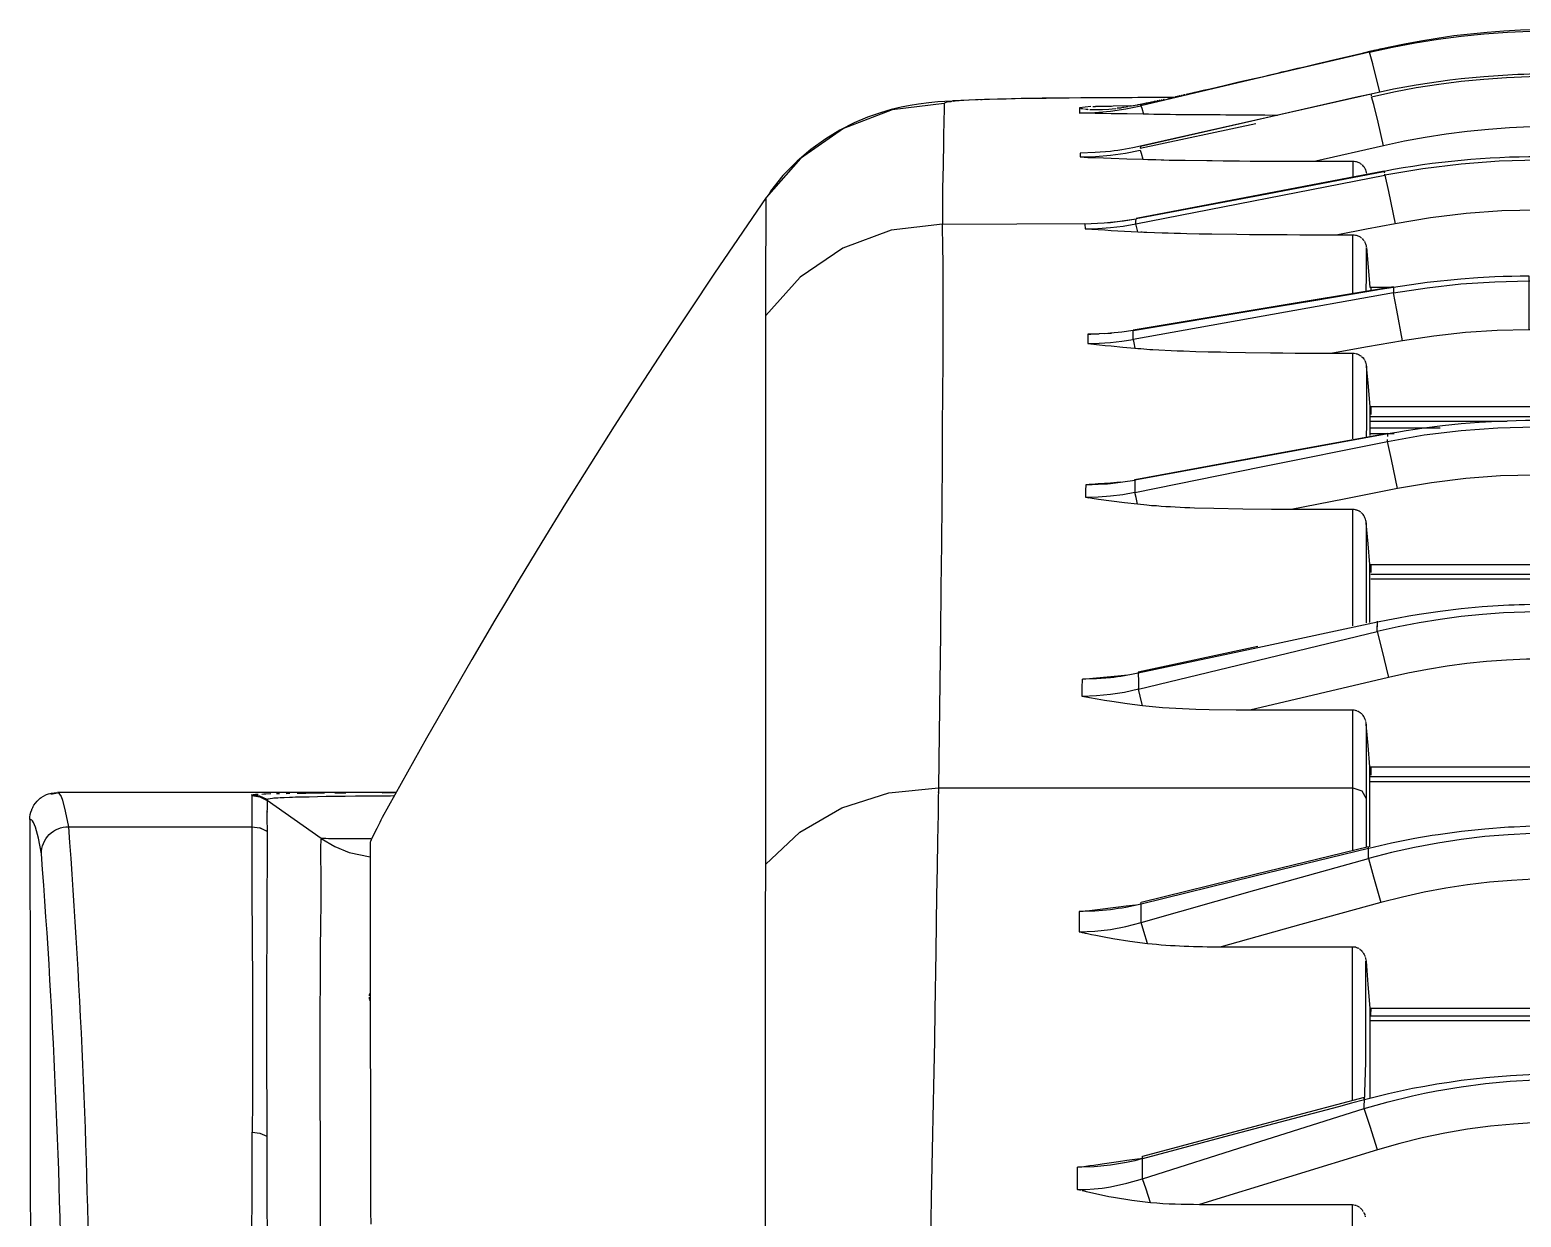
# Model space of a CAD drawing. Header units: millimetres. Extents: x 1291 to 5660, y 748 to 2981.
# Drawn here: x 1539.7 to 1595.3, y 1996.5 to 2040.8 of the extents above; entities that cross this region are included whole.
import ezdxf

# ---------------------------------------------------------------- set-up
doc = ezdxf.new("R2010")
doc.units = ezdxf.units.MM

msp = doc.modelspace()

# ---------------------------------------------------------------- linework, layer by layer
msp.add_line((1578.981, 2037.837), (1578.874, 2037.856))
for points in [[(1595.894, 2040.797), (1595.27, 2040.779), (1594.647, 2040.746), (1594.023, 2040.695), (1593.403, 2040.64), (1592.783, 2040.57), (1592.167, 2040.478), (1591.555, 2040.379), (1590.942, 2040.262), (1590.33, 2040.137), (1590.179, 2040.104), (1590.025, 2040.071), (1589.948, 2040.053), (1589.761, 2040.012), (1589.721, 2040.005), (1589.684, 2039.998), (1589.644, 2039.987), (1589.313, 2039.906), (1589.152, 2039.869), (1588.987, 2039.829), (1588.826, 2039.796), (1588.503, 2039.715), (1588.345, 2039.679), (1588.187, 2039.638), (1588.03, 2039.605), (1587.872, 2039.565), (1587.718, 2039.528), (1587.564, 2039.495), (1587.41, 2039.455), (1587.259, 2039.422), (1587.105, 2039.382), (1586.955, 2039.349), (1586.804, 2039.312), (1586.658, 2039.279), (1586.507, 2039.246), (1586.361, 2039.213), (1586.214, 2039.172), (1585.928, 2039.106), (1585.634, 2039.037), (1585.341, 2038.971), (1585.055, 2038.905), (1584.772, 2038.839), (1584.222, 2038.707), (1583.958, 2038.648), (1583.694, 2038.586), (1583.437, 2038.531), (1583.184, 2038.472), (1582.96, 2038.421), (1582.938, 2038.413)], [(1590.025, 2038.468), (1589.765, 2039.525), (1589.644, 2039.968), (1590.495, 2040.156), (1591.346, 2040.317), (1592.2, 2040.453), (1593.059, 2040.566), (1593.917, 2040.651), (1594.783, 2040.713), (1595.648, 2040.753), (1596.518, 2040.764), (2313.551, 2040.764)], [(1589.647, 2039.99), (1589.647, 2039.979), (1589.644, 2039.965), (1585.381, 2038.967), (1581.115, 2037.962), (1581.145, 2037.87), (1581.207, 2037.647)], [(1589.875, 2040.038), (1589.834, 2040.031), (1589.798, 2040.02)], [(2313.617, 2039.161), (1596.03, 2039.154), (1595.601, 2039.147), (1595.388, 2039.136), (1595.175, 2039.128), (1594.966, 2039.121), (1593.902, 2039.048), (1593.059, 2038.971), (1592.637, 2038.919), (1592.215, 2038.861), (1591.793, 2038.798), (1591.375, 2038.736), (1590.539, 2038.578), (1589.706, 2038.402), (1585.4, 2037.43), (1581.097, 2036.454), (1580.818, 2036.396), (1580.4, 2036.319), (1580.261, 2036.297), (1580.118, 2036.278), (1579.978, 2036.26), (1579.413, 2036.22), (1578.848, 2036.198)], [(1590.164, 2036.476), (1589.959, 2037.353), (1589.798, 2038.01), (1589.717, 2038.303), (1590.55, 2038.483), (1591.382, 2038.641), (1592.219, 2038.769), (1593.059, 2038.879), (1593.902, 2038.963), (1594.746, 2039.022), (1595.593, 2039.059), (1596.444, 2039.07), (2313.625, 2039.07), (2314.476, 2039.059), (2315.323, 2039.022), (2316.167, 2038.963), (2317.01, 2038.879), (2317.85, 2038.769), (2318.686, 2038.641), (2319.519, 2038.483), (2320.352, 2038.303), (2320.271, 2038.01), (2320.11, 2037.353), (2319.904, 2036.476)], [(1573.779, 2038.046), (1571.842, 2037.812), (1570.023, 2037.115), (1568.424, 2036.003), (1567.14, 2034.54), (1565.214, 2031.719), (1563.325, 2028.876), (1562.394, 2027.449), (1561.473, 2026.015), (1560.563, 2024.577), (1559.664, 2023.132), (1558.773, 2021.683), (1557.893, 2020.231), (1557.456, 2019.504), (1557.023, 2018.774), (1556.165, 2017.307), (1554.474, 2014.373), (1552.827, 2011.413), (1552.78, 2011.321), (1552.739, 2011.236), (1552.695, 2011.159), (1552.658, 2011.079), (1552.622, 2011.013), (1552.526, 2010.822), (1552.475, 2010.712), (1552.431, 2010.628), (1552.416, 2010.587), (1552.387, 2010.521), (1552.376, 2010.496), (1552.38, 2010.43), (1552.38, 2010.22), (1552.383, 2010.077), (1552.383, 2002.4), (1552.387, 2001.692), (1552.387, 2000.174), (1552.391, 1999.367), (1552.391, 1998.083), (1552.394, 1997.639), (1552.394, 1996.722), (1552.398, 1996.256)], [(1574.062, 2038.12), (1574.032, 2038.116), (1574.007, 2038.116), (1573.981, 2038.112), (1573.959, 2038.109), (1573.878, 2038.094), (1573.823, 2038.079), (1573.79, 2038.061), (1573.779, 2038.046), (1573.776, 2037.786), (1573.772, 2037.437), (1573.768, 2037.232), (1573.761, 2037.005), (1573.757, 2036.755), (1573.75, 2036.484), (1573.739, 2035.879), (1573.728, 2035.189), (1573.724, 2035.006), (1573.724, 2034.811), (1573.721, 2034.617), (1573.717, 2034.415), (1573.717, 2033.667), (1573.721, 2033.553), (1571.809, 2033.326), (1570.005, 2032.651), (1568.416, 2031.569), (1567.133, 2030.145)], [(1575.037, 2038.186), (1575.004, 2038.182), (1574.946, 2038.182), (1574.718, 2038.171), (1574.516, 2038.16), (1574.34, 2038.145), (1573.544, 2038.112), (1573.207, 2038.079), (1572.825, 2038.028), (1572.517, 2037.98), (1572.173, 2037.914), (1571.798, 2037.823), (1571.402, 2037.705), (1570.918, 2037.537), (1570.43, 2037.327), (1569.884, 2037.052), (1569.363, 2036.737), (1568.813, 2036.337), (1568.299, 2035.897), (1567.76, 2035.369), (1567.301, 2034.778), (1567.25, 2034.686), (1567.199, 2034.602)], [(1582.355, 2038.27), (1581.005, 2038.27), (1580.088, 2038.263), (1579.197, 2038.255), (1578.287, 2038.248), (1577.429, 2038.244), (1576.648, 2038.23), (1575.929, 2038.215), (1575.279, 2038.197), (1574.696, 2038.178), (1574.109, 2038.153)], [(1574.186, 2038.134), (1574.12, 2038.127)], [(1581.035, 2038.27), (1580.785, 2038.266), (1580.294, 2038.266), (1579.809, 2038.263), (1579.34, 2038.259), (1578.881, 2038.255), (1578.438, 2038.252), (1578.005, 2038.248), (1577.587, 2038.241), (1577.385, 2038.241), (1577.183, 2038.237), (1577.084, 2038.233), (1576.89, 2038.233), (1576.794, 2038.23), (1576.431, 2038.222), (1576.09, 2038.215), (1575.771, 2038.208), (1575.474, 2038.2), (1575.331, 2038.197), (1575.067, 2038.186)], [(1575.199, 2038.189), (1575.133, 2038.189)], [(1579.248, 2037.936), (1578.823, 2037.889), (1578.826, 2037.694), (1579.402, 2037.713), (1579.978, 2037.764), (1580.55, 2037.845), (1581.115, 2037.962), (1581.115, 2038.006), (1581.13, 2038.013), (1581.148, 2038.013)], [(1579.325, 2037.936), (1579.336, 2037.94), (1579.428, 2037.94), (1579.439, 2037.944), (1580.022, 2037.955), (1580.081, 2037.962), (1580.859, 2037.969)], [(1580.653, 2037.962), (1580.727, 2037.969)], [(1581.115, 2038.013), (1580.903, 2037.973), (1580.694, 2037.936)], [(1581.842, 2038.164), (1581.401, 2038.079), (1581.306, 2038.061), (1581.218, 2038.039), (1581.145, 2038.028), (1581.082, 2038.013), (1581.035, 2038.002), (1581.002, 2037.995), (1580.98, 2037.988), (1580.972, 2037.98)], [(1589.713, 2038.34), (1589.71, 2038.355), (1589.706, 2038.38), (1589.706, 2038.402), (1589.214, 2038.292), (1586.771, 2037.738), (1584.816, 2037.294), (1581.097, 2036.451), (1581.093, 2036.381), (1585.403, 2037.305)], [(1581.196, 2038.028), (1581.181, 2038.021)], [(1581.28, 2038.046), (1581.266, 2038.039), (1581.247, 2038.035)], [(1581.541, 2038.105), (1581.332, 2038.054), (1581.317, 2038.054)], [(1581.383, 2038.065), (1581.368, 2038.061)], [(1581.522, 2038.098), (1581.508, 2038.094), (1581.401, 2038.072)], [(1581.489, 2038.094), (1581.471, 2038.087)], [(1581.651, 2038.123), (1581.633, 2038.12), (1581.614, 2038.12), (1581.596, 2038.112)], [(1581.743, 2038.145), (1581.724, 2038.145)], [(1581.816, 2038.164), (1581.798, 2038.156), (1581.779, 2038.153)], [(1582.293, 2038.274), (1581.787, 2038.27)], [(1581.893, 2038.178), (1581.871, 2038.178)], [(1581.97, 2038.197), (1581.948, 2038.189), (1581.93, 2038.186)], [(1582.025, 2038.211), (1582.007, 2038.204)], [(1582.142, 2038.237), (1582.124, 2038.23)], [(1582.223, 2038.255), (1582.201, 2038.248), (1582.183, 2038.244), (1582.164, 2038.237)], [(1582.282, 2038.27), (1582.263, 2038.263), (1582.241, 2038.255)], [(1582.362, 2038.288), (1582.344, 2038.277)], [(1582.572, 2038.329), (1582.55, 2038.329), (1582.528, 2038.321), (1582.509, 2038.314), (1582.465, 2038.307), (1582.447, 2038.303), (1582.425, 2038.296), (1582.406, 2038.296), (1582.384, 2038.288)], [(1582.656, 2038.355), (1582.634, 2038.347), (1582.612, 2038.34), (1582.594, 2038.336)], [(1582.762, 2038.373), (1582.74, 2038.369), (1582.718, 2038.369), (1582.7, 2038.362)], [(1583.07, 2038.446), (1583.048, 2038.439), (1582.916, 2038.413), (1582.894, 2038.402), (1582.85, 2038.395), (1582.828, 2038.388), (1582.806, 2038.388)], [(1583.026, 2038.439), (1583.004, 2038.428)], [(1583.162, 2038.465), (1583.14, 2038.461), (1583.114, 2038.454)], [(1578.944, 2037.845), (1578.826, 2037.87), (1578.823, 2037.878)], [(1586.203, 2037.606), (1586.152, 2037.606), (1585.733, 2037.614), (1584.277, 2037.614), (1584.068, 2037.621), (1583.239, 2037.621), (1582.828, 2037.628), (1582.417, 2037.628), (1582.212, 2037.636), (1581.809, 2037.636), (1581.603, 2037.639), (1581.405, 2037.647), (1581.207, 2037.647), (1580.605, 2037.661), (1580.008, 2037.669), (1579.71, 2037.68), (1579.413, 2037.68), (1579.267, 2037.687), (1579.12, 2037.687), (1578.973, 2037.694), (1578.826, 2037.694)], [(1578.837, 2037.896), (1578.834, 2037.881)], [(1578.925, 2037.845), (1578.896, 2037.852)], [(1579.153, 2037.819), (1579.142, 2037.823), (1579.076, 2037.83), (1579.017, 2037.837)], [(1579.069, 2037.922), (1579.076, 2037.929)], [(1579.182, 2037.929), (1579.19, 2037.936)], [(1580.187, 2037.863), (1580.165, 2037.856), (1579.92, 2037.83), (1579.688, 2037.819), (1579.663, 2037.812), (1579.215, 2037.819)], [(1579.3, 2037.812), (1579.256, 2037.819)], [(1579.553, 2037.944), (1579.56, 2037.947)], [(1579.674, 2037.947), (1579.685, 2037.955)], [(1580.642, 2037.929), (1580.473, 2037.903), (1580.426, 2037.896), (1580.356, 2037.881), (1580.294, 2037.87), (1580.235, 2037.87), (1580.228, 2037.863)], [(1580.591, 2037.922), (1580.58, 2037.914)], [(2322.435, 2035.897), (2319.904, 2036.476), (2319.127, 2036.642), (2318.349, 2036.785), (2317.568, 2036.906), (2316.783, 2037.005), (2315.998, 2037.082), (2315.209, 2037.137), (2314.421, 2037.173), (2313.625, 2037.184), (1596.444, 2037.184), (1595.648, 2037.173), (1594.86, 2037.137), (1594.071, 2037.082), (1593.286, 2037.005), (1592.501, 2036.906), (1591.72, 2036.785), (1590.942, 2036.642), (1590.164, 2036.476), (1587.633, 2035.897)], [(1578.848, 2036.201), (1578.848, 2036.128), (1578.852, 2036.055), (1579.417, 2036.069), (1579.978, 2036.117), (1580.536, 2036.198), (1581.09, 2036.308), (1581.126, 2036.201), (1581.189, 2035.967)], [(1578.852, 2036.055), (1579.138, 2036.04), (1579.285, 2036.036), (1579.428, 2036.029), (1579.718, 2036.018), (1580.011, 2036.007), (1580.594, 2035.989), (1581.185, 2035.967), (1581.379, 2035.963), (1581.574, 2035.956), (1581.673, 2035.956), (1581.871, 2035.948), (1581.97, 2035.948), (1582.168, 2035.941), (1582.366, 2035.937), (1582.568, 2035.934), (1582.766, 2035.934), (1583.573, 2035.919), (1583.775, 2035.919), (1584.178, 2035.912), (1584.38, 2035.912), (1584.787, 2035.908), (1585.191, 2035.904), (1585.598, 2035.904), (1586.005, 2035.901), (1586.819, 2035.897), (1589.024, 2035.897), (1589.068, 2035.893), (1589.115, 2035.886), (1589.137, 2035.886), (1589.181, 2035.871), (1589.207, 2035.86), (1589.247, 2035.846), (1589.288, 2035.82)], [(1589.024, 2035.31), (1589.024, 2035.897)], [(1589.306, 2035.805), (1589.328, 2035.794), (1589.346, 2035.78)], [(1589.361, 2035.761), (1589.394, 2035.728), (1589.423, 2035.695), (1589.438, 2035.677), (1589.449, 2035.651), (1589.46, 2035.636), (1589.475, 2035.611), (1589.49, 2035.57), (1589.504, 2035.526), (1589.512, 2035.504), (1589.515, 2035.479), (1589.519, 2035.46)], [(1595.92, 2035.963), (1595.916, 2035.945), (1595.912, 2035.93), (1594.478, 2035.893), (1593.051, 2035.791), (1591.632, 2035.618), (1590.216, 2035.38), (1590.352, 2034.763), (1590.597, 2033.564)], [(1580.998, 2033.267), (1580.954, 2033.458), (1580.928, 2033.56), (1590.216, 2035.38), (1590.208, 2035.413)], [(1589.523, 2035.435), (1589.523, 2035.398)], [(1595.912, 2034.074), (1594.573, 2034.045), (1593.242, 2033.945), (1591.914, 2033.788), (1590.597, 2033.564), (1589.526, 2033.359), (1588.455, 2033.15)], [(1573.269, 1994.756), (1573.313, 1997.224), (1573.361, 1999.623), (1573.372, 2000.214), (1573.379, 2000.797), (1573.394, 2001.377), (1573.405, 2001.956), (1573.427, 2003.093), (1573.445, 2004.216), (1573.478, 2006.402), (1573.511, 2008.518), (1573.53, 2009.549), (1573.544, 2010.562), (1573.555, 2011.06), (1573.563, 2011.556), (1573.563, 2011.801), (1573.57, 2012.047), (1573.577, 2012.531), (1573.607, 2014.538), (1573.632, 2016.449), (1573.654, 2018.265), (1573.673, 2019.988), (1573.687, 2021.624), (1573.702, 2023.165), (1573.713, 2024.614), (1573.724, 2025.975), (1573.732, 2027.244), (1573.739, 2028.418), (1573.743, 2029.507), (1573.743, 2031.404), (1573.739, 2031.822), (1573.739, 2032.214), (1573.735, 2032.585), (1573.732, 2032.933), (1573.724, 2033.256), (1573.724, 2033.406), (1573.721, 2033.553), (1579.259, 2033.571), (1579.501, 2033.586), (1579.74, 2033.601), (1579.982, 2033.619), (1580.462, 2033.678), (1580.939, 2033.751)], [(1579.021, 2033.553), (1579.036, 2033.377), (1579.512, 2033.388), (1579.986, 2033.425), (1580.455, 2033.48), (1580.928, 2033.56), (1580.932, 2033.652), (1580.939, 2033.74), (1579.982, 2033.601), (1579.021, 2033.553), (1579.021, 2033.564), (1579.017, 2033.571)], [(1579.036, 2033.377), (1579.52, 2033.348), (1579.765, 2033.333), (1580.008, 2033.318), (1580.499, 2033.293), (1580.998, 2033.267), (1581.222, 2033.256), (1581.335, 2033.249), (1581.904, 2033.23), (1582.135, 2033.223), (1582.362, 2033.216), (1582.594, 2033.208), (1582.825, 2033.205), (1583.29, 2033.194), (1583.756, 2033.186), (1584.695, 2033.172), (1585.165, 2033.168), (1585.634, 2033.161), (1586.104, 2033.157), (1586.573, 2033.157), (1587.043, 2033.153), (1587.512, 2033.153), (1587.986, 2033.15), (1589.068, 2033.15), (1589.115, 2033.142), (1589.137, 2033.139), (1589.181, 2033.124), (1589.203, 2033.117), (1589.247, 2033.095), (1589.288, 2033.072), (1589.343, 2033.028)], [(1581.108, 2033.26), (1581.167, 2033.26)], [(1589.02, 2030.982), (1589.02, 2033.15)], [(1589.361, 2033.014), (1589.394, 2032.981), (1589.438, 2032.926)], [(1589.449, 2032.904), (1589.46, 2032.885), (1589.471, 2032.863), (1589.49, 2032.819), (1589.504, 2032.775), (1589.512, 2032.753), (1589.515, 2032.731), (1589.519, 2032.706)], [(1589.519, 2031.073), (1589.519, 2031.114), (1589.523, 2031.547), (1589.523, 2032.684), (1589.647, 2031.202), (1590.443, 2031.202)], [(1579.138, 2029.445), (1579.138, 2029.096), (1579.56, 2029.107), (1579.982, 2029.137), (1580.404, 2029.184), (1580.822, 2029.25), (1580.822, 2029.584), (1585.583, 2030.376), (1587.564, 2030.707), (1589.541, 2031.037), (1590.036, 2031.121), (1590.531, 2031.202), (1591.786, 2031.385), (1593.044, 2031.514), (1593.675, 2031.561), (1594.309, 2031.594), (1594.625, 2031.605), (1594.944, 2031.613), (1595.259, 2031.616), (1595.579, 2031.62), (1595.582, 2029.606)], [(1590.869, 2029.195), (1590.66, 2030.336), (1590.531, 2030.985), (1591.789, 2031.18), (1593.048, 2031.319), (1594.313, 2031.4), (1595.582, 2031.429), (2314.487, 2031.429), (2315.756, 2031.4), (2317.021, 2031.319), (2318.283, 2031.18), (2319.537, 2030.985), (2319.409, 2030.336), (2319.2, 2029.195)], [(1590.531, 2031.216), (1585.678, 2030.406), (1580.822, 2029.599)], [(1590.531, 2031.202), (1590.535, 2031.04), (1590.531, 2030.985), (1585.678, 2030.116), (1580.822, 2029.25), (1580.848, 2029.118), (1580.888, 2028.924)], [(1589.691, 2031.202), (1589.688, 2031.077)], [(1590.531, 2031.121), (1590.535, 2031.095)], [(1579.56, 2029.452), (1579.351, 2029.448), (1579.138, 2029.445), (1579.245, 2029.452), (1579.351, 2029.456), (1579.457, 2029.463), (1579.564, 2029.467), (1579.989, 2029.489), (1580.022, 2029.489)], [(1579.138, 2029.096), (1579.245, 2029.085), (1579.355, 2029.074), (1579.461, 2029.063), (1579.571, 2029.052), (1579.787, 2029.027), (1580.008, 2029.005), (1580.444, 2028.964), (1580.888, 2028.924), (1580.998, 2028.913), (1581.112, 2028.906), (1581.222, 2028.898), (1581.332, 2028.887), (1581.445, 2028.88), (1581.559, 2028.876), (1581.787, 2028.862), (1582.241, 2028.84), (1582.473, 2028.829), (1582.7, 2028.821), (1583.162, 2028.803), (1583.624, 2028.792), (1583.855, 2028.785), (1584.086, 2028.781), (1584.318, 2028.774), (1585.011, 2028.763), (1585.943, 2028.748), (1586.405, 2028.744), (1586.871, 2028.741), (1587.336, 2028.741), (1587.799, 2028.737), (1589.068, 2028.737), (1589.115, 2028.73)], [(1580.822, 2029.584), (1580.404, 2029.522), (1579.982, 2029.478), (1579.773, 2029.463)], [(2321.804, 2028.737), (2320.502, 2028.968), (2319.2, 2029.195), (2318.026, 2029.375), (2316.852, 2029.503), (2315.671, 2029.58), (2314.487, 2029.606), (1595.582, 2029.606), (1594.397, 2029.58), (1593.216, 2029.503), (1592.039, 2029.375), (1590.869, 2029.195), (1589.567, 2028.968), (1588.264, 2028.737)], [(1589.02, 2025.538), (1589.02, 2028.737)], [(1589.137, 2028.722), (1589.159, 2028.718), (1589.185, 2028.707), (1589.207, 2028.7), (1589.251, 2028.678), (1589.291, 2028.656), (1589.31, 2028.641), (1589.328, 2028.627)], [(1589.346, 2028.612), (1589.398, 2028.561), (1589.423, 2028.52), (1589.438, 2028.502), (1589.449, 2028.484), (1589.46, 2028.462)], [(1589.471, 2028.44), (1589.49, 2028.396), (1589.504, 2028.352), (1589.515, 2028.304), (1589.519, 2028.256), (1589.585, 2027.497), (1589.647, 2026.738), (1589.647, 2025.663)], [(1589.523, 2028.256), (1589.523, 2026.07), (1589.519, 2025.623)], [(1690.299, 2027.827), (1690.284, 2027.812), (1690.27, 2027.79), (1690.255, 2027.772), (1690.229, 2027.732), (1690.207, 2027.691), (1690.196, 2027.669), (1690.182, 2027.625), (1690.174, 2027.6), (1690.167, 2027.556), (1690.16, 2027.508), (1690.094, 2026.738), (1589.647, 2026.738)], [(1589.691, 2026.738), (1589.684, 2026.452)], [(1589.684, 2026.375), (1690.009, 2026.375)], [(1580.994, 2023.099), (1580.939, 2023.359), (1580.895, 2023.543), (1580.44, 2023.458), (1579.982, 2023.4), (1579.523, 2023.367), (1579.061, 2023.352), (1579.065, 2023.598), (1579.069, 2023.84), (1579.296, 2023.84), (1579.527, 2023.847), (1579.868, 2023.869), (1579.982, 2023.88), (1580.437, 2023.932), (1580.888, 2024.001), (1580.888, 2024.031), (1585.609, 2024.893), (1590.326, 2025.751), (1590.322, 2025.744)], [(1589.651, 2025.953), (1592.277, 2025.953)], [(1589.684, 2026.202), (1594.768, 2026.202)], [(1590.678, 2023.686), (1590.454, 2024.775), (1590.308, 2025.447), (1591.676, 2025.685), (1593.051, 2025.854), (1594.43, 2025.956), (1595.817, 2025.993), (1595.817, 2024.192)], [(2314.263, 2026.162), (2314.266, 2026.18), (2314.266, 2026.221), (1595.454, 2026.221), (1595.109, 2026.213), (1594.768, 2026.202), (1594.423, 2026.191), (1593.733, 2026.151), (1593.051, 2026.096), (1592.365, 2026.026), (1591.683, 2025.942), (1591.342, 2025.894), (1591.001, 2025.843), (1590.663, 2025.784), (1590.322, 2025.725)], [(1590.319, 2025.623), (1590.322, 2025.656), (1590.322, 2025.725), (1580.888, 2024.001), (1580.892, 2023.774), (1580.895, 2023.543), (1585.601, 2024.497), (1590.308, 2025.447), (1590.315, 2025.516)], [(1590.564, 2025.725), (1589.651, 2025.725)], [(2323.356, 2022.905), (2321.375, 2023.297), (2319.391, 2023.686), (2318.118, 2023.906), (2316.834, 2024.064), (2315.547, 2024.159), (2314.252, 2024.192), (1595.817, 2024.192), (1594.526, 2024.159), (1593.235, 2024.064), (1591.954, 2023.906), (1590.678, 2023.686), (1588.694, 2023.297), (1586.713, 2022.905)], [(1579.069, 2023.836), (1579.182, 2023.847), (1579.296, 2023.855), (1579.413, 2023.862), (1579.527, 2023.873), (1579.758, 2023.888), (1579.986, 2023.906), (1580.341, 2023.932)], [(1589.196, 2022.868), (1589.163, 2022.879), (1589.141, 2022.886), (1589.115, 2022.894), (1589.068, 2022.901), (1589.02, 2022.905), (1585.99, 2022.905), (1584.912, 2022.916), (1583.833, 2022.938), (1583.114, 2022.96), (1582.938, 2022.967), (1582.759, 2022.974), (1582.579, 2022.985), (1582.399, 2022.993), (1582.223, 2023.004), (1582.043, 2023.011), (1581.867, 2023.022), (1581.691, 2023.037), (1581.515, 2023.048), (1581.339, 2023.062), (1580.994, 2023.099), (1580.503, 2023.154), (1580.019, 2023.216), (1579.534, 2023.282), (1579.3, 2023.319), (1579.237, 2023.326), (1579.061, 2023.352)], [(1579.179, 2023.334), (1579.12, 2023.345)], [(1589.02, 2018.569), (1589.02, 2022.905)], [(1589.313, 2022.802), (1589.291, 2022.817), (1589.251, 2022.842), (1589.207, 2022.864)], [(1589.647, 2020.85), (1589.585, 2021.628), (1589.519, 2022.406), (1589.515, 2022.453), (1589.504, 2022.501), (1589.49, 2022.545), (1589.482, 2022.571), (1589.471, 2022.593), (1589.453, 2022.637), (1589.427, 2022.677), (1589.398, 2022.718), (1589.365, 2022.754), (1589.35, 2022.769), (1589.332, 2022.784)], [(1589.519, 2022.406), (1589.519, 2018.675)], [(1589.647, 2018.69), (1589.647, 2020.85), (1690.094, 2020.85), (1690.127, 2021.236), (1690.156, 2021.617), (1690.163, 2021.665), (1690.174, 2021.712), (1690.204, 2021.808), (1690.226, 2021.848), (1690.251, 2021.892), (1690.277, 2021.929), (1690.31, 2021.966), (1690.328, 2021.984), (1690.383, 2022.028), (1690.424, 2022.057), (1690.468, 2022.076), (1690.515, 2022.094), (1690.559, 2022.109), (1690.585, 2022.112), (1690.607, 2022.116)], [(1589.691, 2020.85), (1589.684, 2020.561)], [(1589.684, 2020.319), (1690.009, 2020.319), (1690.009, 2020.561), (1690.002, 2020.85)], [(1589.684, 2020.495), (1690.009, 2020.495)], [(1596.231, 2017.329), (1596.231, 2019.097), (1595.435, 2019.082), (1594.639, 2019.049), (1593.847, 2018.991), (1593.055, 2018.91), (1592.27, 2018.804), (1591.485, 2018.679), (1590.704, 2018.529), (1589.922, 2018.356), (1589.926, 2018.441), (1589.941, 2018.701), (1585.477, 2017.747), (1581.016, 2016.797), (1581.02, 2016.496), (1581.024, 2016.199), (1589.922, 2018.356), (1590.095, 2017.67), (1590.344, 2016.643)], [(2313.856, 2019.405), (1596.213, 2019.405), (1596.213, 2019.365), (1595.817, 2019.361), (1595.421, 2019.354), (1595.223, 2019.347), (1595.028, 2019.339), (1594.83, 2019.332), (1594.632, 2019.321), (1593.844, 2019.27), (1593.059, 2019.196), (1592.274, 2019.104), (1591.492, 2018.991), (1591.103, 2018.925), (1590.715, 2018.855), (1590.326, 2018.782), (1589.941, 2018.701), (1589.937, 2018.734), (1589.941, 2018.745)], [(1589.933, 2018.529), (1589.937, 2018.657)], [(1585.477, 2017.791), (1581.013, 2016.841), (1581.013, 2016.797), (1580.76, 2016.746), (1580.499, 2016.698), (1580.371, 2016.68), (1580.239, 2016.662), (1580.11, 2016.643), (1579.982, 2016.629), (1579.457, 2016.588), (1578.933, 2016.574), (1579.065, 2016.588), (1579.197, 2016.599), (1579.329, 2016.614), (1579.461, 2016.625), (1579.721, 2016.651), (1580.25, 2016.702), (1580.51, 2016.728), (1580.624, 2016.735)], [(2324.897, 2015.422), (2322.311, 2016.034), (2319.725, 2016.643), (2318.998, 2016.805), (2318.268, 2016.944), (2317.535, 2017.061), (2316.801, 2017.157), (2316.064, 2017.234), (2315.323, 2017.285), (2314.582, 2017.318), (2313.837, 2017.329), (1596.231, 2017.329), (1595.487, 2017.318), (1594.746, 2017.285), (1594.005, 2017.234), (1593.268, 2017.157), (1592.534, 2017.061), (1591.8, 2016.944), (1591.07, 2016.805), (1590.344, 2016.643), (1587.758, 2016.034), (1585.172, 2015.422)], [(1581.181, 2015.583), (1581.09, 2015.939), (1581.024, 2016.199), (1580.506, 2016.086), (1579.982, 2016.001), (1579.457, 2015.954), (1578.925, 2015.935), (1578.929, 2016.258), (1578.933, 2016.574)], [(1589.163, 2015.396), (1589.141, 2015.403), (1589.115, 2015.411), (1589.068, 2015.418), (1585.172, 2015.418), (1584.67, 2015.422), (1583.665, 2015.436), (1583.166, 2015.451), (1582.916, 2015.462), (1582.667, 2015.469), (1582.168, 2015.499), (1581.922, 2015.513), (1581.673, 2015.535), (1581.552, 2015.546), (1581.302, 2015.568), (1581.181, 2015.583), (1580.605, 2015.657), (1580.037, 2015.741), (1579.758, 2015.785), (1579.479, 2015.833), (1579.201, 2015.884), (1579.131, 2015.895), (1579.065, 2015.91), (1578.925, 2015.935)], [(1578.995, 2015.924), (1578.962, 2015.928)], [(1589.02, 2010.191), (1589.02, 2015.422)], [(1589.497, 2015.022), (1589.49, 2015.048), (1589.482, 2015.07), (1589.471, 2015.095), (1589.453, 2015.139), (1589.427, 2015.18), (1589.398, 2015.224), (1589.368, 2015.26), (1589.35, 2015.279), (1589.332, 2015.293), (1589.313, 2015.312), (1589.295, 2015.326), (1589.251, 2015.352), (1589.211, 2015.378), (1589.189, 2015.389)], [(1589.651, 2010.327), (1589.651, 2013.305), (1589.585, 2014.105), (1589.519, 2014.901), (1589.512, 2014.952), (1589.504, 2015)], [(1589.519, 2014.905), (1589.519, 2012.128)], [(1589.647, 2013.309), (1690.094, 2013.309)], [(1589.68, 2012.766), (1690.009, 2012.766), (1690.009, 2013.008), (1690.006, 2013.309)], [(1589.684, 2012.975), (1589.68, 2012.942), (1690.009, 2012.942)], [(1589.688, 2013.309), (1589.684, 2013.008)], [(1567.122, 2009.67), (1568.402, 2010.87), (1569.964, 2011.779), (1571.718, 2012.344), (1573.574, 2012.528)], [(1573.57, 2012.348), (1573.577, 2012.41)], [(1573.577, 2012.531), (1589.02, 2012.531)], [(1589.016, 2012.528), (1589.357, 2012.418), (1589.519, 2012.128), (1589.515, 2010.308)], [(1539.692, 2011.343), (1539.692, 2011.435), (1539.707, 2011.526), (1539.725, 2011.618), (1539.758, 2011.71), (1539.769, 2011.728), (1539.776, 2011.746), (1539.784, 2011.768), (1539.795, 2011.794), (1539.817, 2011.834), (1539.842, 2011.875), (1539.897, 2011.959), (1539.96, 2012.029), (1539.993, 2012.069), (1540.033, 2012.102), (1540.07, 2012.135), (1540.11, 2012.161), (1540.194, 2012.22), (1540.286, 2012.264), (1540.308, 2012.278), (1540.385, 2012.3), (1540.433, 2012.319), (1540.484, 2012.33), (1540.591, 2012.344), (1540.701, 2012.352)], [(1540.719, 2012.33), (1540.477, 2012.278)], [(1540.712, 2012.355), (1540.748, 2012.344), (1540.774, 2012.326), (1540.8, 2012.293), (1540.851, 2012.198), (1540.906, 2012.062), (1541.012, 2011.655), (1541.126, 2011.075), (1547.967, 2011.075), (1547.963, 2011.024), (1547.96, 2010.969), (1547.96, 2009.524), (1547.963, 2009.399), (1547.963, 2009.003), (1547.967, 2008.717), (1547.971, 2008.097), (1547.974, 2007.418), (1547.978, 2007.235), (1547.978, 2007.051), (1547.982, 2006.864), (1547.982, 2006.274), (1547.985, 2005.863), (1547.989, 2004.99), (1547.989, 2001.993), (1547.985, 2000.871), (1547.982, 1999.682)], [(1553.366, 2012.355), (1540.715, 2012.355)], [(1547.96, 2012.26), (1547.952, 2012.249), (1547.96, 2012.238), (1547.96, 2012.157), (1547.963, 2012.062), (1547.967, 2011.944), (1547.971, 2011.809), (1547.971, 2011.185), (1547.967, 2011.075), (1548.264, 2011.031), (1548.536, 2010.903), (1548.532, 2010.899), (1548.264, 2011.031)], [(1548.532, 2012.084), (1548.26, 2012.216), (1547.963, 2012.26)], [(1547.967, 2012.26), (1547.971, 2012.264), (1547.978, 2012.264), (1547.989, 2012.267), (1548.033, 2012.278), (1548.103, 2012.286), (1548.205, 2012.293)], [(1548.334, 2012.293), (1548.411, 2012.297), (1548.492, 2012.3), (1548.675, 2012.311)], [(1552.398, 2010.617), (1552.211, 2010.617), (1551.683, 2010.62), (1551.261, 2010.624), (1550.942, 2010.624), (1550.821, 2010.628), (1550.722, 2010.631), (1550.645, 2010.635), (1550.593, 2010.639), (1550.564, 2010.639), (1550.553, 2010.635), (1549.544, 2011.343), (1548.536, 2012.054), (1548.536, 2011.977), (1548.532, 2011.886), (1548.528, 2011.486), (1548.525, 2011.402), (1548.528, 2011.17), (1548.532, 2011.119), (1548.536, 2011.013), (1548.532, 2010.664), (1548.536, 2010.595), (1548.536, 2010.004), (1548.532, 2009.582), (1548.532, 2009.223), (1548.528, 2009.098), (1548.528, 2008.548), (1548.525, 2007.935), (1548.521, 2007.257), (1548.521, 2006.516), (1548.517, 2006.123), (1548.517, 2001.846), (1548.521, 2000.72), (1548.525, 1999.532), (1548.525, 1998.684), (1548.528, 1997.811), (1548.528, 1996.905), (1548.532, 1995.97)], [(1548.965, 2012.146), (1548.924, 2012.143), (1548.891, 2012.143), (1548.858, 2012.139), (1548.792, 2012.135), (1548.737, 2012.128), (1548.649, 2012.117), (1548.587, 2012.106), (1548.565, 2012.102), (1548.547, 2012.095), (1548.539, 2012.095), (1548.536, 2012.091), (1548.528, 2012.084)], [(1548.528, 2012.069), (1548.536, 2012.054)], [(1548.884, 2012.311), (1548.998, 2012.319)], [(1553.245, 2012.223), (1553.135, 2012.22), (1552.68, 2012.22), (1552.248, 2012.216), (1551.833, 2012.209), (1551.444, 2012.205), (1551.078, 2012.201), (1550.733, 2012.198), (1550.41, 2012.19), (1550.109, 2012.183), (1549.838, 2012.179), (1549.713, 2012.176), (1549.592, 2012.172), (1549.478, 2012.168), (1549.368, 2012.165), (1549.174, 2012.157), (1549.001, 2012.146)], [(1549.243, 2012.319), (1549.379, 2012.326)], [(1549.662, 2012.326), (1549.977, 2012.33), (1550.318, 2012.333), (1550.681, 2012.337)], [(1551.063, 2012.337), (1551.474, 2012.344)], [(1552.831, 2012.344), (1553.289, 2012.352)], [(1540.121, 2010.066), (1540.007, 2010.65), (1539.901, 2011.057), (1539.828, 2011.229), (1539.791, 2011.288), (1539.765, 2011.317), (1539.74, 2011.336), (1539.714, 2011.347), (1539.688, 2011.343), (1539.696, 2004.583), (1539.699, 1997.826), (1539.897, 1961.63), (1540.114, 1925.433), (1540.231, 1907.339), (1540.352, 1889.237), (1540.477, 1871.142), (1540.609, 1853.044), (1540.62, 1852.391), (1540.627, 1851.738), (1540.664, 1849.123), (1540.697, 1846.511), (1540.84, 1836.057)], [(1548.532, 2011.64), (1548.528, 2011.567)], [(1548.525, 2011.266), (1548.528, 2011.218)], [(1596.573, 2011.104), (1596.132, 2011.101), (1595.692, 2011.09), (1595.472, 2011.086), (1595.032, 2011.064), (1594.816, 2011.053), (1593.939, 2010.987), (1593.066, 2010.895), (1592.629, 2010.84), (1592.197, 2010.778), (1591.98, 2010.745), (1591.764, 2010.708), (1591.544, 2010.672), (1591.327, 2010.631), (1590.465, 2010.463), (1589.611, 2010.268), (1589.603, 2010.312), (1589.607, 2010.33), (1585.367, 2009.292), (1581.123, 2008.254)], [(1596.58, 2010.862), (1596.584, 2010.837), (1595.696, 2010.818), (1594.812, 2010.778), (1593.935, 2010.705), (1593.059, 2010.595), (1592.189, 2010.463), (1591.32, 2010.305), (1590.458, 2010.11), (1589.6, 2009.894), (1589.794, 2009.204), (1590.065, 2008.243)], [(1550.538, 1995.013), (1550.527, 1997.191), (1550.52, 1999.194), (1550.516, 2001.021), (1550.513, 2002.668), (1550.516, 2004.128), (1550.52, 2005.401), (1550.531, 2006.497), (1550.542, 2007.425), (1550.549, 2008.199), (1550.553, 2008.83), (1550.549, 2009.333), (1550.546, 2009.538), (1550.538, 2009.718), (1550.535, 2009.876), (1550.535, 2010.136), (1550.538, 2010.242), (1550.538, 2010.338), (1550.542, 2010.415), (1550.546, 2010.485), (1550.549, 2010.54), (1550.549, 2010.591), (1550.553, 2010.613)], [(1550.553, 2010.631), (1551.056, 2010.334), (1551.595, 2010.114), (1552.38, 2009.956)], [(1581.361, 2006.717), (1581.229, 2007.169), (1581.13, 2007.502), (1585.363, 2008.702), (1589.6, 2009.894), (1589.603, 2010.077), (1589.607, 2010.268), (1585.367, 2009.226), (1581.126, 2008.192), (1581.119, 2008.236), (1581.123, 2008.258)], [(1596.584, 2009.127), (1595.755, 2009.113), (1594.929, 2009.069), (1594.111, 2009.003), (1593.293, 2008.904), (1592.479, 2008.779), (1591.672, 2008.628), (1590.865, 2008.452), (1590.065, 2008.243), (1587.083, 2007.425), (1584.105, 2006.6)], [(1578.812, 2007.913), (1578.885, 2007.921), (1578.962, 2007.928), (1579.032, 2007.935), (1579.105, 2007.943), (1579.399, 2007.979), (1579.696, 2008.016), (1579.982, 2008.049), (1580.279, 2008.082), (1580.565, 2008.119), (1580.928, 2008.159)], [(1589.009, 2000.863), (1589.009, 2006.6)], [(1589.269, 2006.516), (1589.379, 2006.409), (1589.394, 2006.387), (1589.409, 2006.369), (1589.42, 2006.347), (1589.446, 2006.303), (1589.464, 2006.255), (1589.475, 2006.233)], [(1589.288, 2006.497), (1589.328, 2006.464), (1589.361, 2006.428)], [(1581.478, 1997.048), (1581.313, 1997.555), (1581.181, 1997.947), (1585.312, 1999.257), (1589.446, 2000.559), (1589.446, 2000.768), (1589.449, 2000.79), (1589.504, 2002.297), (1589.508, 2003.258), (1589.508, 2006.061)], [(1589.482, 2006.208), (1589.49, 2006.182), (1589.493, 2006.16), (1589.504, 2006.109), (1589.512, 2006.057), (1589.578, 2005.188), (1589.651, 2004.311), (1589.651, 2000.944)], [(1589.651, 2004.311), (1690.097, 2004.311), (1690.163, 2005.162), (1690.171, 2005.214), (1690.178, 2005.261), (1690.193, 2005.313), (1690.207, 2005.357)], [(1552.347, 2004.762), (1552.354, 2004.799), (1552.365, 2004.836), (1552.383, 2004.869)], [(1552.387, 2004.575), (1552.369, 2004.612), (1552.358, 2004.649), (1552.35, 2004.685), (1552.347, 2004.722)], [(1589.684, 2004.315), (1589.68, 2004.018), (1690.035, 2004.018)], [(1589.68, 2003.845), (1690.013, 2003.845)], [(1596.738, 2001.843), (1596.275, 2001.839), (1595.813, 2001.828), (1595.586, 2001.817), (1595.355, 2001.81), (1595.124, 2001.795), (1594.896, 2001.784), (1593.979, 2001.707), (1593.062, 2001.604), (1592.607, 2001.538), (1592.153, 2001.468), (1591.698, 2001.391), (1591.247, 2001.307), (1590.348, 2001.116), (1589.453, 2000.893), (1589.442, 2000.955), (1589.446, 2000.977)], [(1595.872, 2000.038), (1595.01, 1999.983), (1594.152, 1999.906), (1593.297, 1999.792), (1592.45, 1999.649), (1591.606, 1999.473), (1590.766, 1999.264), (1589.933, 1999.029), (1589.658, 1999.898), (1589.446, 2000.559), (1590.341, 2000.816), (1591.239, 2001.032), (1591.69, 2001.135), (1592.142, 2001.223), (1592.369, 2001.259), (1592.824, 2001.34), (1593.051, 2001.373), (1593.968, 2001.498), (1594.885, 2001.582), (1595.81, 2001.633)], [(1589.449, 2000.893), (1588.965, 2000.768), (1588.481, 2000.632), (1586.544, 2000.122), (1584.607, 1999.609), (1582.891, 1999.15), (1581.178, 1998.692), (1581.17, 1998.758)], [(1589.446, 2000.981), (1585.308, 1999.88), (1581.174, 1998.78)], [(1548.539, 1991.953), (1548.26, 1992.089), (1547.949, 1992.133), (1547.952, 1993.175), (1547.96, 1994.191), (1547.96, 1994.686), (1547.963, 1995.178), (1547.967, 1995.658), (1547.967, 1996.135), (1547.974, 1997.063), (1547.978, 1997.965), (1547.982, 1998.838), (1547.982, 1999.682), (1548.264, 1999.645), (1548.525, 1999.532)], [(1578.878, 1997.511), (1578.837, 1997.518), (1578.793, 1997.529), (1578.753, 1997.54), (1579.065, 1997.547), (1579.373, 1997.566), (1579.527, 1997.58), (1579.677, 1997.599), (1579.754, 1997.606), (1579.832, 1997.621), (1579.909, 1997.632), (1579.986, 1997.646), (1580.591, 1997.775), (1581.181, 1997.947), (1581.17, 1998.783)], [(1578.753, 1998.376), (1578.83, 1998.384), (1578.907, 1998.395), (1578.988, 1998.406), (1579.061, 1998.417), (1579.215, 1998.435), (1579.366, 1998.457), (1579.674, 1998.501), (1580.283, 1998.589), (1580.591, 1998.633), (1580.895, 1998.673), (1581.203, 1998.71)], [(1581.181, 1998.695), (1580.884, 1998.618), (1580.583, 1998.556), (1580.433, 1998.527), (1580.283, 1998.501), (1580.129, 1998.475), (1579.978, 1998.453), (1579.369, 1998.395), (1578.757, 1998.373)], [(1581.181, 1998.6), (1581.178, 1998.648)], [(1589.933, 1999.029), (1586.617, 1998.006), (1583.301, 1996.979)], [(1578.757, 1997.54), (1578.757, 1998.376)], [(1589.002, 1990.787), (1589.002, 1996.975), (1583.305, 1996.975), (1583.074, 1996.979), (1582.847, 1996.979), (1582.616, 1996.986), (1582.388, 1996.993), (1582.164, 1997.001), (1581.93, 1997.015), (1581.706, 1997.03), (1581.478, 1997.052), (1580.782, 1997.133), (1580.096, 1997.243), (1579.923, 1997.276), (1579.754, 1997.309), (1579.586, 1997.346), (1579.421, 1997.382), (1579.248, 1997.419), (1579.087, 1997.459), (1578.999, 1997.478), (1578.922, 1997.5)], [(1589.005, 1996.979), (1589.057, 1996.975), (1589.108, 1996.964), (1589.119, 1996.957), (1589.13, 1996.957), (1589.145, 1996.949)], [(1589.156, 1996.946), (1589.181, 1996.931), (1589.203, 1996.924), (1589.225, 1996.905), (1589.247, 1996.891), (1589.269, 1996.88)], [(1589.291, 1996.865), (1589.328, 1996.828), (1589.361, 1996.788), (1589.376, 1996.766), (1589.39, 1996.74), (1589.405, 1996.722)], [(1589.416, 1996.7), (1589.438, 1996.649), (1589.46, 1996.605), (1589.468, 1996.579)], [(1589.475, 1996.553), (1589.482, 1996.524)]]:
    msp.add_lwpolyline(points)
for points in [[(1595.945, 2036.069), (1595.945, 2036.062, 0.047224), (1590.183, 2035.519), (1590.183, 2035.526), (1580.939, 2033.758), (1580.939, 2033.755), (1585.561, 2034.635), (1590.179, 2035.519), (1590.186, 2035.501), (1590.19, 2035.482), (1590.194, 2035.468)], [(1552.504, 1970.209, -0.018506), (1567.125, 1991.491), (1567.118, 1992.768), (1567.118, 1995.258), (1567.114, 1996.48), (1567.114, 2003.416), (1567.118, 2005.577), (1567.118, 2007.66), (1567.125, 2009.667), (1567.125, 2011.603), (1567.133, 2013.448), (1567.133, 2022.692), (1567.136, 2023.928), (1567.136, 2028.003), (1567.133, 2028.414), (1567.133, 2031.393), (1567.136, 2031.58), (1567.136, 2032.438), (1567.14, 2033.025), (1567.14, 2034.54)], [(1540.906, 1991.194, 0.017268), (1540.121, 2010.066, -0.416058), (1541.126, 2011.075, -0.016773), (1541.911, 1992.133, -0.002571)], [(1578.808, 2007.158), (1579.399, 2007.183), (1579.982, 2007.242), (1580.558, 2007.352), (1581.13, 2007.502), (1581.126, 2007.851), (1581.126, 2008.192), (1580.844, 2008.126), (1580.558, 2008.067), (1580.415, 2008.042), (1580.268, 2008.02), (1580.125, 2007.998), (1579.982, 2007.979), (1579.399, 2007.928), (1578.815, 2007.91), (1578.815, 2007.535), (1578.812, 2007.158), (1578.848, 2007.15), (1578.885, 2007.139), (1578.929, 2007.132), (1578.962, 2007.125), (1579.039, 2007.106), (1579.12, 2007.092), (1579.274, 2007.059), (1579.432, 2007.026), (1579.747, 2006.963), (1580.063, 2006.905), (1580.705, 2006.805), (1581.361, 2006.721, 0.027793), (1584.105, 2006.6), (1589.009, 2006.6), (1589.06, 2006.596), (1589.112, 2006.589), (1589.134, 2006.582), (1589.159, 2006.574), (1589.181, 2006.563), (1589.207, 2006.552), (1589.225, 2006.541), (1589.247, 2006.527)]]:
    msp.add_lwpolyline(points, format="xyb")
msp.add_lwpolyline([(1547.96, 2012.238), (1548.26, 2012.19), (1548.536, 2012.054), (1548.404, 2012.131), (1548.26, 2012.19), (1548.11, 2012.223)], close=True)

doc.saveas('drawing.dxf')
